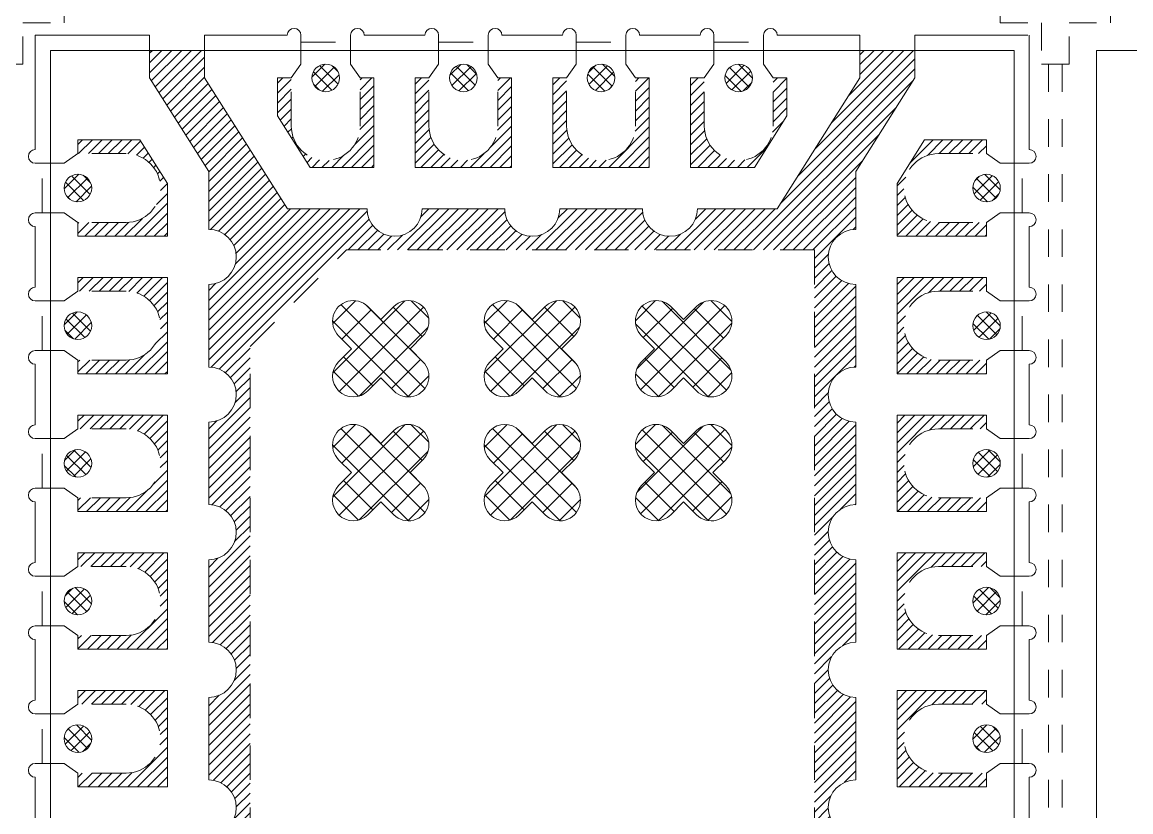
# Model space of a CAD drawing. Header units: millimetres. Extents: x 4471 to 10624, y 832 to 10725.
# Drawn here: x 4547.228 to 4551.254, y 1691.356 to 1694.224 of the extents above; entities that cross this region are included whole.
import ezdxf

# ---------------------------------------------------------------- set-up
doc = ezdxf.new("R2010")
doc.units = ezdxf.units.MM
doc.linetypes.add('HIDDEN', pattern=[0.375, 0.25, -0.125])
for name, color, linetype in [('1', 7, 'Continuous'), ('1D', 4, 'Continuous'), ('BOT', 4, 'Continuous'), ('ETCH', 4, 'Continuous'), ('HALF ETCH ON TOP SIDE', 6, 'Continuous'), ('PKG', 2, 'Continuous')]:
    doc.layers.add(name, color=color, linetype=linetype)
pattern_1 = [(45, (4227.805417, 1676.753815), (-0.0179605122, 0.0179605122), [])]
pattern_2 = [(45, (-21383.37538, -2615.14441), (-0.0449012806, 0.0449012806), []), (135, (-21383.37538, -2615.14441), (-0.0449012806, -0.0449012806), [])]
pattern_3 = [(45, (-21383.37538, -2615.59441), (-0.0449012806, 0.0449012806), []), (135, (-21383.37538, -2615.59441), (-0.0449012806, -0.0449012806), [])]

msp = doc.modelspace()

# ---------------------------------------------------------------- hatches: boundary and pattern name
at = {"layer": 'ETCH'}
h = msp.add_hatch(dxfattribs=at)
h.set_pattern_fill('ANSI31', color=256, scale=0.008, style=0)
h.set_pattern_definition([(45, (4570.453948, 1687.133242), (-0.017960512, 0.017960512), [])])
h.paths.add_polyline_path([(4547.6902, 1694.1214), (4547.8902, 1694.1214), (4547.8902, 1694.0214), (4548.1911, 1693.5464), (4548.4802, 1693.5464, 1), (4548.6802, 1693.5464), (4548.9802, 1693.5464, 1), (4549.1802, 1693.5464), (4549.4802, 1693.5464, 1), (4549.6802, 1693.5464), (4549.9694, 1693.5464), (4550.2702, 1694.0214), (4550.2702, 1694.1214), (4550.4702, 1694.1214), (4550.4702, 1694.0214), (4550.2552, 1693.682), (4550.2552, 1693.4714, 1), (4550.2552, 1693.2714), (4550.2552, 1692.9714, 1), (4550.2552, 1692.7714), (4550.2552, 1692.4714, 1), (4550.2552, 1692.2714), (4550.2552, 1691.9714, 1), (4550.2552, 1691.7714), (4550.2552, 1691.4714, 1), (4550.2552, 1691.2714), (4550.2552, 1690.9714, 1), (4550.2552, 1690.7714), (4550.2552, 1690.4714, 1), (4550.2552, 1690.2714), (4550.2552, 1689.9714, 1), (4550.2552, 1689.7714), (4550.2552, 1689.4714, 1), (4550.2552, 1689.2714), (4550.2552, 1688.9714, 1), (4550.2552, 1688.7714), (4550.2552, 1688.4714, 1), (4550.2552, 1688.2714), (4550.2552, 1687.9714, 1), (4550.2552, 1687.7714), (4550.2552, 1687.4714, 1), (4550.2552, 1687.2714), (4550.2552, 1686.9714, 1), (4550.2552, 1686.7714), (4550.2552, 1686.4714, 1), (4550.2552, 1686.2714), (4550.2552, 1685.9714, 1), (4550.2552, 1685.7714), (4550.2552, 1685.5609), (4550.4702, 1685.2214), (4550.4702, 1685.1214), (4550.2702, 1685.1214), (4550.2702, 1685.2214), (4549.9694, 1685.6964), (4549.6802, 1685.6964, 1), (4549.4802, 1685.6964), (4549.1802, 1685.6964, 1), (4548.9802, 1685.6964), (4548.6802, 1685.6964, 1), (4548.4802, 1685.6964), (4548.1911, 1685.6964), (4547.8902, 1685.2214), (4547.8902, 1685.1214), (4547.6902, 1685.1214), (4547.6902, 1685.2214), (4547.9052, 1685.5609), (4547.9052, 1685.7714, 1), (4547.9052, 1685.9714), (4547.9052, 1686.2714, 1), (4547.9052, 1686.4714), (4547.9052, 1686.7714, 1), (4547.9052, 1686.9714), (4547.9052, 1687.2714, 1), (4547.9052, 1687.4714), (4547.9052, 1687.7714, 1), (4547.9052, 1687.9714), (4547.9052, 1688.2714, 1), (4547.9052, 1688.4714), (4547.9052, 1688.7714, 1), (4547.9052, 1688.9714), (4547.9052, 1689.2714, 1), (4547.9052, 1689.4714), (4547.9052, 1689.7714, 1), (4547.9052, 1689.9714), (4547.9052, 1690.2714, 1), (4547.9052, 1690.4714), (4547.9052, 1690.7714, 1), (4547.9052, 1690.9714), (4547.9052, 1691.2714, 1), (4547.9052, 1691.4714), (4547.9052, 1691.7714, 1), (4547.9052, 1691.9714), (4547.9052, 1692.2714, 1), (4547.9052, 1692.4714), (4547.9052, 1692.7714, 1), (4547.9052, 1692.9714), (4547.9052, 1693.2714, 1), (4547.9052, 1693.4714), (4547.9052, 1693.682), (4547.6902, 1694.0214)])
h.paths.add_polyline_path([(4548.0552, 1693.0464), (4548.0552, 1685.8464), (4550.1052, 1685.8464), (4550.1052, 1693.3964), (4548.4052, 1693.3964)], flags=16)
at = {"layer": 'ETCH', "lineweight": 0}
h = msp.add_hatch(dxfattribs=at)
h.set_pattern_fill('ANSI31', color=256, scale=0.008, angle=360, style=0)
h.set_pattern_definition(pattern_1)
h.paths.add_polyline_path([(4548.1552, 1693.8834), (4548.1552, 1694.0214), (4548.2052, 1694.0214), (4548.2052, 1693.8464, 1), (4548.4552, 1693.8464), (4548.4552, 1694.0214), (4548.5052, 1694.0214), (4548.5052, 1693.6964), (4548.2736, 1693.6964)])
h.paths.add_polyline_path([(4548.6552, 1694.0214), (4548.6552, 1693.6964), (4549.0052, 1693.6964), (4549.0052, 1694.0214), (4548.9552, 1694.0214), (4548.9552, 1693.8464, -1), (4548.7052, 1693.8464), (4548.7052, 1694.0214)])
h.paths.add_polyline_path([(4549.6552, 1694.0214), (4549.6552, 1693.6964), (4549.8869, 1693.6964), (4550.0052, 1693.8834), (4550.0052, 1694.0214), (4549.9552, 1694.0214), (4549.9552, 1693.8464, -1), (4549.7052, 1693.8464), (4549.7052, 1694.0214)])
h.paths.add_polyline_path([(4549.1552, 1694.0214), (4549.1552, 1693.6964), (4549.5052, 1693.6964), (4549.5052, 1694.0214), (4549.4552, 1694.0214), (4549.4552, 1693.8464, -1), (4549.2052, 1693.8464), (4549.2052, 1694.0214)])
h = msp.add_hatch(dxfattribs=at)
h.set_pattern_fill('ANSI31', color=256, scale=0.008, style=0)
h.set_pattern_definition(pattern_1)
h.paths.add_polyline_path([(4547.4302, 1692.9464), (4547.7552, 1692.9464), (4547.7552, 1693.2964), (4547.4302, 1693.2964), (4547.4302, 1693.2464), (4547.6052, 1693.2464, -1), (4547.6052, 1692.9964), (4547.4302, 1692.9964)])
h.paths.add_polyline_path([(4547.4302, 1692.4464), (4547.7552, 1692.4464), (4547.7552, 1692.7964), (4547.4302, 1692.7964), (4547.4302, 1692.7464), (4547.6052, 1692.7464, -1), (4547.6052, 1692.4964), (4547.4302, 1692.4964)])
h.paths.add_polyline_path([(4547.4302, 1690.9464), (4547.7552, 1690.9464), (4547.7552, 1691.2964), (4547.4302, 1691.2964), (4547.4302, 1691.2464), (4547.6052, 1691.2464, -1), (4547.6052, 1690.9964), (4547.4302, 1690.9964)])
h.paths.add_polyline_path([(4547.4302, 1691.9464), (4547.7552, 1691.9464), (4547.7552, 1692.2964), (4547.4302, 1692.2964), (4547.4302, 1692.2464), (4547.6052, 1692.2464, -1), (4547.6052, 1691.9964), (4547.4302, 1691.9964)])
h.paths.add_polyline_path([(4547.4302, 1690.4464), (4547.7552, 1690.4464), (4547.7552, 1690.7964), (4547.4302, 1690.7964), (4547.4302, 1690.7464), (4547.6052, 1690.7464, -1), (4547.6052, 1690.4964), (4547.4302, 1690.4964)])
h.paths.add_polyline_path([(4547.4302, 1689.9464), (4547.7552, 1689.9464), (4547.7552, 1690.2964), (4547.4302, 1690.2964), (4547.4302, 1690.2464), (4547.6052, 1690.2464, -1), (4547.6052, 1689.9964), (4547.4302, 1689.9964)])
h.paths.add_polyline_path([(4547.4302, 1688.9464), (4547.7552, 1688.9464), (4547.7552, 1689.2964), (4547.4302, 1689.2964), (4547.4302, 1689.2464), (4547.6052, 1689.2464, -1), (4547.6052, 1688.9964), (4547.4302, 1688.9964)])
h.paths.add_polyline_path([(4547.4302, 1693.7964), (4547.4302, 1693.7464), (4547.6052, 1693.7464, -1), (4547.6052, 1693.4964), (4547.4302, 1693.4964), (4547.4302, 1693.4464), (4547.7552, 1693.4464), (4547.7552, 1693.6384), (4547.6552, 1693.7964)])
h.paths.add_polyline_path([(4547.4302, 1691.4464), (4547.7552, 1691.4464), (4547.7552, 1691.7964), (4547.4302, 1691.7964), (4547.4302, 1691.7464), (4547.6052, 1691.7464, -1), (4547.6052, 1691.4964), (4547.4302, 1691.4964)])
h.paths.add_polyline_path([(4547.4302, 1688.2964), (4547.4302, 1688.2464), (4547.6052, 1688.2464, -1), (4547.6052, 1687.9964), (4547.4302, 1687.9964), (4547.4302, 1687.9464), (4547.7552, 1687.9464), (4547.7552, 1688.2964)])
h.paths.add_polyline_path([(4547.4302, 1689.4464), (4547.7552, 1689.4464), (4547.7552, 1689.7964), (4547.4302, 1689.7964), (4547.4302, 1689.7464), (4547.6052, 1689.7464, -1), (4547.6052, 1689.4964), (4547.4302, 1689.4964)])
h.paths.add_polyline_path([(4547.4302, 1688.7964), (4547.4302, 1688.7464), (4547.6052, 1688.7464, -1), (4547.6052, 1688.4964), (4547.4302, 1688.4964), (4547.4302, 1688.4464), (4547.7552, 1688.4464), (4547.7552, 1688.7964)])
h.paths.add_polyline_path([(4547.4302, 1687.4464), (4547.7552, 1687.4464), (4547.7552, 1687.7964), (4547.4302, 1687.7964), (4547.4302, 1687.7464), (4547.6052, 1687.7464, -1), (4547.6052, 1687.4964), (4547.4302, 1687.4964)])
h.paths.add_polyline_path([(4547.4302, 1686.9464), (4547.7552, 1686.9464), (4547.7552, 1687.2964), (4547.4302, 1687.2964), (4547.4302, 1687.2464), (4547.6052, 1687.2464, -1), (4547.6052, 1686.9964), (4547.4302, 1686.9964)])
h.paths.add_polyline_path([(4547.4302, 1685.9464), (4547.7552, 1685.9464), (4547.7552, 1686.2964), (4547.4302, 1686.2964), (4547.4302, 1686.2464), (4547.6052, 1686.2464, -1), (4547.6052, 1685.9964), (4547.4302, 1685.9964)])
h.paths.add_polyline_path([(4547.4302, 1686.4464), (4547.7552, 1686.4464), (4547.7552, 1686.7964), (4547.4302, 1686.7964), (4547.4302, 1686.7464), (4547.6052, 1686.7464, -1), (4547.6052, 1686.4964), (4547.4302, 1686.4964)])
h.paths.add_polyline_path([(4547.6052, 1685.7464, -1), (4547.6052, 1685.4964), (4547.4302, 1685.4964), (4547.4302, 1685.4464), (4547.6552, 1685.4464), (4547.7552, 1685.6044), (4547.7552, 1685.7964), (4547.4302, 1685.7964), (4547.4302, 1685.7464)])
h = msp.add_hatch(dxfattribs=at)
h.set_pattern_fill('ANSI31', color=256, scale=0.008, style=0)
h.set_pattern_definition(pattern_1)
h.paths.add_polyline_path([(4547.4302, 1686.2964), (4547.7552, 1686.2964), (4547.7552, 1685.9464), (4547.4302, 1685.9464), (4547.4302, 1685.9964), (4547.6052, 1685.9964, 1), (4547.6052, 1686.2464), (4547.4302, 1686.2464)])
h.paths.add_polyline_path([(4547.4302, 1686.7964), (4547.7552, 1686.7964), (4547.7552, 1686.4464), (4547.4302, 1686.4464), (4547.4302, 1686.4964), (4547.6052, 1686.4964, 1), (4547.6052, 1686.7464), (4547.4302, 1686.7464)])
h.paths.add_polyline_path([(4547.4302, 1688.2964), (4547.7552, 1688.2964), (4547.7552, 1687.9464), (4547.4302, 1687.9464), (4547.4302, 1687.9964), (4547.6052, 1687.9964, 1), (4547.6052, 1688.2464), (4547.4302, 1688.2464)])
h.paths.add_polyline_path([(4547.4302, 1687.2964), (4547.7552, 1687.2964), (4547.7552, 1686.9464), (4547.4302, 1686.9464), (4547.4302, 1686.9964), (4547.6052, 1686.9964, 1), (4547.6052, 1687.2464), (4547.4302, 1687.2464)])
h.paths.add_polyline_path([(4547.4302, 1688.7964), (4547.7552, 1688.7964), (4547.7552, 1688.4464), (4547.4302, 1688.4464), (4547.4302, 1688.4964), (4547.6052, 1688.4964, 1), (4547.6052, 1688.7464), (4547.4302, 1688.7464)])
h.paths.add_polyline_path([(4547.4302, 1689.2964), (4547.7552, 1689.2964), (4547.7552, 1688.9464), (4547.4302, 1688.9464), (4547.4302, 1688.9964), (4547.6052, 1688.9964, 1), (4547.6052, 1689.2464), (4547.4302, 1689.2464)])
h.paths.add_polyline_path([(4547.4302, 1690.2964), (4547.7552, 1690.2964), (4547.7552, 1689.9464), (4547.4302, 1689.9464), (4547.4302, 1689.9964), (4547.6052, 1689.9964, 1), (4547.6052, 1690.2464), (4547.4302, 1690.2464)])
h.paths.add_polyline_path([(4547.4302, 1685.4464), (4547.4302, 1685.4964), (4547.6052, 1685.4964, 1), (4547.6052, 1685.7464), (4547.4302, 1685.7464), (4547.4302, 1685.7964), (4547.7552, 1685.7964), (4547.7552, 1685.6044), (4547.6552, 1685.4464)])
h.paths.add_polyline_path([(4547.4302, 1687.7964), (4547.7552, 1687.7964), (4547.7552, 1687.4464), (4547.4302, 1687.4464), (4547.4302, 1687.4964), (4547.6052, 1687.4964, 1), (4547.6052, 1687.7464), (4547.4302, 1687.7464)])
h.paths.add_polyline_path([(4547.4302, 1690.9464), (4547.4302, 1690.9964), (4547.6052, 1690.9964, 1), (4547.6052, 1691.2464), (4547.4302, 1691.2464), (4547.4302, 1691.2964), (4547.7552, 1691.2964), (4547.7552, 1690.9464)])
h.paths.add_polyline_path([(4547.4302, 1689.7964), (4547.7552, 1689.7964), (4547.7552, 1689.4464), (4547.4302, 1689.4464), (4547.4302, 1689.4964), (4547.6052, 1689.4964, 1), (4547.6052, 1689.7464), (4547.4302, 1689.7464)])
h.paths.add_polyline_path([(4547.4302, 1690.4464), (4547.4302, 1690.4964), (4547.6052, 1690.4964, 1), (4547.6052, 1690.7464), (4547.4302, 1690.7464), (4547.4302, 1690.7964), (4547.7552, 1690.7964), (4547.7552, 1690.4464)])
h.paths.add_polyline_path([(4547.4302, 1691.7964), (4547.7552, 1691.7964), (4547.7552, 1691.4464), (4547.4302, 1691.4464), (4547.4302, 1691.4964), (4547.6052, 1691.4964, 1), (4547.6052, 1691.7464), (4547.4302, 1691.7464)])
h.paths.add_polyline_path([(4547.4302, 1692.2964), (4547.7552, 1692.2964), (4547.7552, 1691.9464), (4547.4302, 1691.9464), (4547.4302, 1691.9964), (4547.6052, 1691.9964, 1), (4547.6052, 1692.2464), (4547.4302, 1692.2464)])
h.paths.add_polyline_path([(4547.4302, 1693.2964), (4547.7552, 1693.2964), (4547.7552, 1692.9464), (4547.4302, 1692.9464), (4547.4302, 1692.9964), (4547.6052, 1692.9964, 1), (4547.6052, 1693.2464), (4547.4302, 1693.2464)])
h.paths.add_polyline_path([(4547.4302, 1692.7964), (4547.7552, 1692.7964), (4547.7552, 1692.4464), (4547.4302, 1692.4464), (4547.4302, 1692.4964), (4547.6052, 1692.4964, 1), (4547.6052, 1692.7464), (4547.4302, 1692.7464)])
h.paths.add_polyline_path([(4547.6052, 1693.4964, 1), (4547.6052, 1693.7464), (4547.4302, 1693.7464), (4547.4302, 1693.7964), (4547.6552, 1693.7964), (4547.7552, 1693.6384), (4547.7552, 1693.4464), (4547.4302, 1693.4464), (4547.4302, 1693.4964)])
h = msp.add_hatch(dxfattribs=at)
h.set_pattern_fill('ANSI31', color=256, scale=0.008, angle=180, style=0)
h.set_pattern_definition(pattern_1)
h.paths.add_polyline_path([(4550.7302, 1692.9464), (4550.4052, 1692.9464), (4550.4052, 1693.2964), (4550.7302, 1693.2964), (4550.7302, 1693.2464), (4550.5552, 1693.2464, 1), (4550.5552, 1692.9964), (4550.7302, 1692.9964)])
h.paths.add_polyline_path([(4550.7302, 1692.4464), (4550.4052, 1692.4464), (4550.4052, 1692.7964), (4550.7302, 1692.7964), (4550.7302, 1692.7464), (4550.5552, 1692.7464, 1), (4550.5552, 1692.4964), (4550.7302, 1692.4964)])
h.paths.add_polyline_path([(4550.7302, 1690.9464), (4550.4052, 1690.9464), (4550.4052, 1691.2964), (4550.7302, 1691.2964), (4550.7302, 1691.2464), (4550.5552, 1691.2464, 1), (4550.5552, 1690.9964), (4550.7302, 1690.9964)])
h.paths.add_polyline_path([(4550.7302, 1691.9464), (4550.4052, 1691.9464), (4550.4052, 1692.2964), (4550.7302, 1692.2964), (4550.7302, 1692.2464), (4550.5552, 1692.2464, 1), (4550.5552, 1691.9964), (4550.7302, 1691.9964)])
h.paths.add_polyline_path([(4550.7302, 1690.4464), (4550.4052, 1690.4464), (4550.4052, 1690.7964), (4550.7302, 1690.7964), (4550.7302, 1690.7464), (4550.5552, 1690.7464, 1), (4550.5552, 1690.4964), (4550.7302, 1690.4964)])
h.paths.add_polyline_path([(4550.7302, 1689.9464), (4550.4052, 1689.9464), (4550.4052, 1690.2964), (4550.7302, 1690.2964), (4550.7302, 1690.2464), (4550.5552, 1690.2464, 1), (4550.5552, 1689.9964), (4550.7302, 1689.9964)])
h.paths.add_polyline_path([(4550.7302, 1688.9464), (4550.4052, 1688.9464), (4550.4052, 1689.2964), (4550.7302, 1689.2964), (4550.7302, 1689.2464), (4550.5552, 1689.2464, 1), (4550.5552, 1688.9964), (4550.7302, 1688.9964)])
h.paths.add_polyline_path([(4550.7302, 1693.7964), (4550.7302, 1693.7464), (4550.5552, 1693.7464, 1), (4550.5552, 1693.4964), (4550.7302, 1693.4964), (4550.7302, 1693.4464), (4550.4052, 1693.4464), (4550.4052, 1693.6384), (4550.5053, 1693.7964)])
h.paths.add_polyline_path([(4550.7302, 1691.4464), (4550.4052, 1691.4464), (4550.4052, 1691.7964), (4550.7302, 1691.7964), (4550.7302, 1691.7464), (4550.5552, 1691.7464, 1), (4550.5552, 1691.4964), (4550.7302, 1691.4964)])
h.paths.add_polyline_path([(4550.7302, 1688.2964), (4550.7302, 1688.2464), (4550.5552, 1688.2464, 1), (4550.5552, 1687.9964), (4550.7302, 1687.9964), (4550.7302, 1687.9464), (4550.4052, 1687.9464), (4550.4052, 1688.2964)])
h.paths.add_polyline_path([(4550.7302, 1689.4464), (4550.4052, 1689.4464), (4550.4052, 1689.7964), (4550.7302, 1689.7964), (4550.7302, 1689.7464), (4550.5552, 1689.7464, 1), (4550.5552, 1689.4964), (4550.7302, 1689.4964)])
h.paths.add_polyline_path([(4550.7302, 1688.7964), (4550.7302, 1688.7464), (4550.5552, 1688.7464, 1), (4550.5552, 1688.4964), (4550.7302, 1688.4964), (4550.7302, 1688.4464), (4550.4052, 1688.4464), (4550.4052, 1688.7964)])
h.paths.add_polyline_path([(4550.7302, 1687.4464), (4550.4052, 1687.4464), (4550.4052, 1687.7964), (4550.7302, 1687.7964), (4550.7302, 1687.7464), (4550.5552, 1687.7464, 1), (4550.5552, 1687.4964), (4550.7302, 1687.4964)])
h.paths.add_polyline_path([(4550.7302, 1686.9464), (4550.4052, 1686.9464), (4550.4052, 1687.2964), (4550.7302, 1687.2964), (4550.7302, 1687.2464), (4550.5552, 1687.2464, 1), (4550.5552, 1686.9964), (4550.7302, 1686.9964)])
h.paths.add_polyline_path([(4550.7302, 1685.9464), (4550.4052, 1685.9464), (4550.4052, 1686.2964), (4550.7302, 1686.2964), (4550.7302, 1686.2464), (4550.5552, 1686.2464, 1), (4550.5552, 1685.9964), (4550.7302, 1685.9964)])
h.paths.add_polyline_path([(4550.7302, 1686.4464), (4550.4052, 1686.4464), (4550.4052, 1686.7964), (4550.7302, 1686.7964), (4550.7302, 1686.7464), (4550.5552, 1686.7464, 1), (4550.5552, 1686.4964), (4550.7302, 1686.4964)])
h.paths.add_polyline_path([(4550.5552, 1685.7464, 1), (4550.5552, 1685.4964), (4550.7302, 1685.4964), (4550.7302, 1685.4464), (4550.5053, 1685.4464), (4550.4052, 1685.6044), (4550.4052, 1685.7964), (4550.7302, 1685.7964), (4550.7302, 1685.7464)])
h = msp.add_hatch(dxfattribs=at)
h.set_pattern_fill('ANSI31', color=256, scale=0.008, angle=180, style=0)
h.set_pattern_definition(pattern_1)
h.paths.add_polyline_path([(4550.7302, 1686.2964), (4550.4052, 1686.2964), (4550.4052, 1685.9464), (4550.7302, 1685.9464), (4550.7302, 1685.9964), (4550.5552, 1685.9964, -1), (4550.5552, 1686.2464), (4550.7302, 1686.2464)])
h.paths.add_polyline_path([(4550.7302, 1686.7964), (4550.4052, 1686.7964), (4550.4052, 1686.4464), (4550.7302, 1686.4464), (4550.7302, 1686.4964), (4550.5552, 1686.4964, -1), (4550.5552, 1686.7464), (4550.7302, 1686.7464)])
h.paths.add_polyline_path([(4550.7302, 1688.2964), (4550.4052, 1688.2964), (4550.4052, 1687.9464), (4550.7302, 1687.9464), (4550.7302, 1687.9964), (4550.5552, 1687.9964, -1), (4550.5552, 1688.2464), (4550.7302, 1688.2464)])
h.paths.add_polyline_path([(4550.7302, 1687.2964), (4550.4052, 1687.2964), (4550.4052, 1686.9464), (4550.7302, 1686.9464), (4550.7302, 1686.9964), (4550.5552, 1686.9964, -1), (4550.5552, 1687.2464), (4550.7302, 1687.2464)])
h.paths.add_polyline_path([(4550.7302, 1688.7964), (4550.4052, 1688.7964), (4550.4052, 1688.4464), (4550.7302, 1688.4464), (4550.7302, 1688.4964), (4550.5552, 1688.4964, -1), (4550.5552, 1688.7464), (4550.7302, 1688.7464)])
h.paths.add_polyline_path([(4550.7302, 1689.2964), (4550.4052, 1689.2964), (4550.4052, 1688.9464), (4550.7302, 1688.9464), (4550.7302, 1688.9964), (4550.5552, 1688.9964, -1), (4550.5552, 1689.2464), (4550.7302, 1689.2464)])
h.paths.add_polyline_path([(4550.7302, 1690.2964), (4550.4052, 1690.2964), (4550.4052, 1689.9464), (4550.7302, 1689.9464), (4550.7302, 1689.9964), (4550.5552, 1689.9964, -1), (4550.5552, 1690.2464), (4550.7302, 1690.2464)])
h.paths.add_polyline_path([(4550.7302, 1685.4464), (4550.7302, 1685.4964), (4550.5552, 1685.4964, -1), (4550.5552, 1685.7464), (4550.7302, 1685.7464), (4550.7302, 1685.7964), (4550.4052, 1685.7964), (4550.4052, 1685.6044), (4550.5053, 1685.4464)])
h.paths.add_polyline_path([(4550.7302, 1687.7964), (4550.4052, 1687.7964), (4550.4052, 1687.4464), (4550.7302, 1687.4464), (4550.7302, 1687.4964), (4550.5552, 1687.4964, -1), (4550.5552, 1687.7464), (4550.7302, 1687.7464)])
h.paths.add_polyline_path([(4550.7302, 1690.9464), (4550.7302, 1690.9964), (4550.5552, 1690.9964, -1), (4550.5552, 1691.2464), (4550.7302, 1691.2464), (4550.7302, 1691.2964), (4550.4052, 1691.2964), (4550.4052, 1690.9464)])
h.paths.add_polyline_path([(4550.7302, 1689.7964), (4550.4052, 1689.7964), (4550.4052, 1689.4464), (4550.7302, 1689.4464), (4550.7302, 1689.4964), (4550.5552, 1689.4964, -1), (4550.5552, 1689.7464), (4550.7302, 1689.7464)])
h.paths.add_polyline_path([(4550.7302, 1690.4464), (4550.7302, 1690.4964), (4550.5552, 1690.4964, -1), (4550.5552, 1690.7464), (4550.7302, 1690.7464), (4550.7302, 1690.7964), (4550.4052, 1690.7964), (4550.4052, 1690.4464)])
h.paths.add_polyline_path([(4550.7302, 1691.7964), (4550.4052, 1691.7964), (4550.4052, 1691.4464), (4550.7302, 1691.4464), (4550.7302, 1691.4964), (4550.5552, 1691.4964, -1), (4550.5552, 1691.7464), (4550.7302, 1691.7464)])
h.paths.add_polyline_path([(4550.7302, 1692.2964), (4550.4052, 1692.2964), (4550.4052, 1691.9464), (4550.7302, 1691.9464), (4550.7302, 1691.9964), (4550.5552, 1691.9964, -1), (4550.5552, 1692.2464), (4550.7302, 1692.2464)])
h.paths.add_polyline_path([(4550.7302, 1693.2964), (4550.4052, 1693.2964), (4550.4052, 1692.9464), (4550.7302, 1692.9464), (4550.7302, 1692.9964), (4550.5552, 1692.9964, -1), (4550.5552, 1693.2464), (4550.7302, 1693.2464)])
h.paths.add_polyline_path([(4550.7302, 1692.7964), (4550.4052, 1692.7964), (4550.4052, 1692.4464), (4550.7302, 1692.4464), (4550.7302, 1692.4964), (4550.5552, 1692.4964, -1), (4550.5552, 1692.7464), (4550.7302, 1692.7464)])
h.paths.add_polyline_path([(4550.5552, 1693.4964, -1), (4550.5552, 1693.7464), (4550.7302, 1693.7464), (4550.7302, 1693.7964), (4550.5053, 1693.7964), (4550.4052, 1693.6384), (4550.4052, 1693.4464), (4550.7302, 1693.4464), (4550.7302, 1693.4964)])
at = {"layer": 'HALF ETCH ON TOP SIDE', "linetype": 'ByBlock', "lineweight": 0}
h = msp.add_hatch(dxfattribs=at)
h.set_pattern_fill('ANSI37', color=256, scale=0.01)
h.set_pattern_definition([(45, (4427.12646, 1689.164763), (-0.02245064, 0.02245064), []), (135, (4427.12646, 1689.164763), (-0.02245064, -0.02245064), [])])
h.paths.add_polyline_path([(4548.3802, 1685.2214, 1), (4548.2802, 1685.2214, 1)])
h.paths.add_polyline_path([(4550.7802, 1685.6214, 1), (4550.6802, 1685.6214, 1)])
h.paths.add_polyline_path([(4550.7802, 1686.1214, 1), (4550.6802, 1686.1214, 1)])
h.paths.add_polyline_path([(4550.7802, 1686.6214, 1), (4550.6802, 1686.6214, 1)])
h.paths.add_polyline_path([(4550.7802, 1687.1214, 1), (4550.6802, 1687.1214, 1)])
h.paths.add_polyline_path([(4550.7802, 1687.6214, 1), (4550.6802, 1687.6214, 1)])
h.paths.add_polyline_path([(4550.7802, 1688.1214, 1), (4550.6802, 1688.1214, 1)])
h.paths.add_polyline_path([(4550.7802, 1688.6214, 1), (4550.6802, 1688.6214, 1)])
h.paths.add_polyline_path([(4550.7802, 1689.1214, 1), (4550.6802, 1689.1214, 1)])
h.paths.add_polyline_path([(4550.7802, 1689.6214, 1), (4550.6802, 1689.6214, 1)])
h.paths.add_polyline_path([(4550.7802, 1690.1214, 1), (4550.6802, 1690.1214, 1)])
h.paths.add_polyline_path([(4550.7802, 1690.6214, 1), (4550.6802, 1690.6214, 1)])
h.paths.add_polyline_path([(4547.4802, 1690.6214, 1), (4547.3802, 1690.6214, 1)])
h.paths.add_polyline_path([(4547.4802, 1690.1214, 1), (4547.3802, 1690.1214, 1)])
h.paths.add_polyline_path([(4547.4802, 1689.6214, 1), (4547.3802, 1689.6214, 1)])
h.paths.add_polyline_path([(4550.7802, 1691.1214, 1), (4550.6802, 1691.1214, 1)])
h.paths.add_polyline_path([(4550.7802, 1691.6214, 1), (4550.6802, 1691.6214, 1)])
h.paths.add_polyline_path([(4550.7802, 1692.1214, 1), (4550.6802, 1692.1214, 1)])
h.paths.add_polyline_path([(4550.7802, 1692.6214, 1), (4550.6802, 1692.6214, 1)])
h.paths.add_polyline_path([(4550.7802, 1693.1214, 1), (4550.6802, 1693.1214, 1)])
h.paths.add_polyline_path([(4547.4802, 1692.6214, 1), (4547.3802, 1692.6214, 1)])
h.paths.add_polyline_path([(4547.4802, 1692.1214, 1), (4547.3802, 1692.1214, 1)])
h.paths.add_polyline_path([(4547.4802, 1691.6214, 1), (4547.3802, 1691.6214, 1)])
h.paths.add_polyline_path([(4547.4802, 1691.1214, 1), (4547.3802, 1691.1214, 1)])
h.paths.add_polyline_path([(4547.4802, 1689.1214, 1), (4547.3802, 1689.1214, 1)])
h.paths.add_polyline_path([(4547.4802, 1688.6214, 1), (4547.3802, 1688.6214, 1)])
h.paths.add_polyline_path([(4548.8802, 1685.2214, 1), (4548.7802, 1685.2214, 1)])
h.paths.add_polyline_path([(4549.3802, 1685.2214, 1), (4549.2802, 1685.2214, 1)])
h.paths.add_polyline_path([(4549.8802, 1685.2214, 1), (4549.7802, 1685.2214, 1)])
h.paths.add_polyline_path([(4550.7802, 1693.6214, 1), (4550.6802, 1693.6214, 1)])
h.paths.add_polyline_path([(4549.3802, 1694.0214, 1), (4549.2802, 1694.0214, 1)])
h.paths.add_polyline_path([(4548.8802, 1694.0214, 1), (4548.7802, 1694.0214, 1)])
h.paths.add_polyline_path([(4548.3802, 1694.0214, 1), (4548.2802, 1694.0214, 1)])
h.paths.add_polyline_path([(4549.8802, 1694.0214, 1), (4549.7802, 1694.0214, 1)])
h.paths.add_polyline_path([(4547.4802, 1693.1214, 1), (4547.3802, 1693.1214, 1)])
h.paths.add_polyline_path([(4547.4802, 1688.1214, 1), (4547.3802, 1688.1214, 1)])
h.paths.add_polyline_path([(4547.4802, 1687.1214, 1), (4547.3802, 1687.1214, 1)])
h.paths.add_polyline_path([(4547.4802, 1687.6214, 1), (4547.3802, 1687.6214, 1)])
h.paths.add_polyline_path([(4547.4802, 1686.1214, 1), (4547.3802, 1686.1214, 1)])
h.paths.add_polyline_path([(4547.4802, 1693.6214, 1), (4547.3802, 1693.6214, 1)])
h.paths.add_polyline_path([(4547.4802, 1686.6214, 1), (4547.3802, 1686.6214, 1)])
h.paths.add_polyline_path([(4547.4802, 1685.6214, 1), (4547.3802, 1685.6214, 1)])
at = {"layer": 'HALF ETCH ON TOP SIDE', "linetype": 'ByBlock', "lineweight": 0, "ltscale": 100}
h = msp.add_hatch(dxfattribs=at)
h.set_pattern_fill('ANSI37', color=256, scale=0.02)
h.set_pattern_definition([(45, (-21383.92538, -2615.14441), (-0.0449012806, 0.0449012806), []), (135, (-21383.92538, -2615.14441), (-0.0449012806, -0.0449012806), [])])
h.paths.add_polyline_path([(4548.6363, 1693.0377), (4548.6833, 1693.0846, 1), (4548.5772, 1693.1907), (4548.5302, 1693.1437), (4548.4833, 1693.1907, 1), (4548.3772, 1693.0846), (4548.4242, 1693.0377), (4548.3772, 1692.9907, 1), (4548.4833, 1692.8846), (4548.5302, 1692.9316), (4548.5772, 1692.8846, 1), (4548.6833, 1692.9907)])
h = msp.add_hatch(dxfattribs=at)
h.set_pattern_fill('ANSI37', color=256, scale=0.02)
h.set_pattern_definition(pattern_2)
h.paths.add_polyline_path([(4549.1863, 1693.0377), (4549.2333, 1693.0846, 1), (4549.1272, 1693.1907), (4549.0802, 1693.1437), (4549.0333, 1693.1907, 1), (4548.9272, 1693.0846), (4548.9742, 1693.0377), (4548.9272, 1692.9907, 1), (4549.0333, 1692.8846), (4549.0802, 1692.9316), (4549.1272, 1692.8846, 1), (4549.2333, 1692.9907)])
h = msp.add_hatch(dxfattribs=at)
h.set_pattern_fill('ANSI37', color=256, scale=0.02)
h.set_pattern_definition(pattern_2)
h.paths.add_polyline_path([(4549.7363, 1693.0377), (4549.7833, 1693.0846, 1), (4549.6772, 1693.1907), (4549.6302, 1693.1437), (4549.5833, 1693.1907, 1), (4549.4772, 1693.0846), (4549.5242, 1693.0377), (4549.4772, 1692.9907, 1), (4549.5833, 1692.8846), (4549.6302, 1692.9316), (4549.6772, 1692.8846, 1), (4549.7833, 1692.9907)])
h = msp.add_hatch(dxfattribs=at)
h.set_pattern_fill('ANSI37', color=256, scale=0.02)
h.set_pattern_definition([(45, (-21383.92538, -2615.59441), (-0.0449012806, 0.0449012806), []), (135, (-21383.92538, -2615.59441), (-0.0449012806, -0.0449012806), [])])
h.paths.add_polyline_path([(4548.6363, 1692.5877), (4548.6833, 1692.6346, 1), (4548.5772, 1692.7407), (4548.5302, 1692.6937), (4548.4833, 1692.7407, 1), (4548.3772, 1692.6346), (4548.4242, 1692.5877), (4548.3772, 1692.5407, 1), (4548.4833, 1692.4346), (4548.5302, 1692.4816), (4548.5772, 1692.4346, 1), (4548.6833, 1692.5407)])
h = msp.add_hatch(dxfattribs=at)
h.set_pattern_fill('ANSI37', color=256, scale=0.02)
h.set_pattern_definition(pattern_3)
h.paths.add_polyline_path([(4549.1863, 1692.5877), (4549.2333, 1692.6346, 1), (4549.1272, 1692.7407), (4549.0802, 1692.6937), (4549.0333, 1692.7407, 1), (4548.9272, 1692.6346), (4548.9742, 1692.5877), (4548.9272, 1692.5407, 1), (4549.0333, 1692.4346), (4549.0802, 1692.4816), (4549.1272, 1692.4346, 1), (4549.2333, 1692.5407)])
h = msp.add_hatch(dxfattribs=at)
h.set_pattern_fill('ANSI37', color=256, scale=0.02)
h.set_pattern_definition(pattern_3)
h.paths.add_polyline_path([(4549.7363, 1692.5877), (4549.7833, 1692.6346, 1), (4549.6772, 1692.7407), (4549.6302, 1692.6937), (4549.5833, 1692.7407, 1), (4549.4772, 1692.6346), (4549.5242, 1692.5877), (4549.4772, 1692.5407, 1), (4549.5833, 1692.4346), (4549.6302, 1692.4816), (4549.6772, 1692.4346, 1), (4549.7833, 1692.5407)])

# ---------------------------------------------------------------- linework, layer by layer
at = {"lineweight": 0}
for p, q in [((4547.2752, 1694.1764, 0.0291), (4547.6902, 1694.1764, 0.0291)), ((4547.6902, 1694.0214, 0.0291), (4547.6902, 1694.1764, 0.0291)), ((4547.8902, 1694.0214, 0.0291), (4547.8902, 1694.1764, 0.0291)), ((4548.2402, 1694.1764, 0.0291), (4548.2402, 1694.0714, 0.0291)), ((4548.4202, 1694.0714, 0.0291), (4548.4202, 1694.1764, 0.0291)), ((4548.7402, 1694.1764, 0.0291), (4548.7402, 1694.0714, 0.0291)), ((4548.9202, 1694.0714, 0.0291), (4548.9202, 1694.1764, 0.0291)), ((4549.2402, 1694.1764, 0.0291), (4549.2402, 1694.0714, 0.0291)), ((4549.4202, 1694.0714, 0.0291), (4549.4202, 1694.1764, 0.0291)), ((4549.7402, 1694.1764, 0.0291), (4549.7402, 1694.0714, 0.0291)), ((4549.9202, 1694.0714, 0.0291), (4549.9202, 1694.1764, 0.0291)), ((4550.2702, 1694.0214, 0.0291), (4550.2702, 1694.1764, 0.0291)), ((4550.4702, 1694.0214, 0.0291), (4550.4702, 1694.1764, 0.0291)), ((4550.4702, 1694.1764, 0.0291), (4550.8802, 1694.1764, 0.0291)), ((4548.2402, 1694.0714, 0.0291), (4548.2052, 1694.0214, 0.0291)), ((4548.4552, 1694.0214, 0.0291), (4548.4202, 1694.0714, 0.0291)), ((4548.7402, 1694.0714, 0.0291), (4548.7052, 1694.0214, 0.0291)), ((4548.9552, 1694.0214, 0.0291), (4548.9202, 1694.0714, 0.0291)), ((4549.2402, 1694.0714, 0.0291), (4549.2052, 1694.0214, 0.0291)), ((4549.4552, 1694.0214, 0.0291), (4549.4202, 1694.0714, 0.0291)), ((4549.7402, 1694.0714, 0.0291), (4549.7052, 1694.0214, 0.0291)), ((4549.9552, 1694.0214, 0.0291), (4549.9202, 1694.0714, 0.0291)), ((4547.6902, 1694.0214, 0.0291), (4547.9052, 1693.682, 0.0291)), ((4547.8902, 1694.0214, 0.0291), (4548.1911, 1693.5464, 0.0291)), ((4548.1552, 1693.8834, 0.0291), (4548.1552, 1694.0214, 0.0291)), ((4548.1552, 1694.0214, 0.0291), (4548.2052, 1694.0214, 0.0291)), ((4548.4552, 1694.0214, 0.0291), (4548.5052, 1694.0214, 0.0291)), ((4548.5052, 1694.0214, 0.0291), (4548.5052, 1693.6964, 0.0291)), ((4548.7052, 1694.0214, 0.0291), (4548.6552, 1694.0214, 0.0291)), ((4548.6552, 1694.0214, 0.0291), (4548.6552, 1693.6964, 0.0291)), ((4549.0052, 1694.0214, 0.0291), (4548.9552, 1694.0214, 0.0291)), ((4549.0052, 1693.6964, 0.0291), (4549.0052, 1694.0214, 0.0291)), ((4549.2052, 1694.0214, 0.0291), (4549.1552, 1694.0214, 0.0291)), ((4549.1552, 1694.0214, 0.0291), (4549.1552, 1693.6964, 0.0291)), ((4549.5052, 1694.0214, 0.0291), (4549.4552, 1694.0214, 0.0291)), ((4549.5052, 1693.6964, 0.0291), (4549.5052, 1694.0214, 0.0291)), ((4549.7052, 1694.0214, 0.0291), (4549.6552, 1694.0214, 0.0291)), ((4549.6552, 1694.0214, 0.0291), (4549.6552, 1693.6964, 0.0291)), ((4550.0052, 1694.0214, 0.0291), (4549.9552, 1694.0214, 0.0291)), ((4550.2702, 1694.0214, 0.0291), (4549.9694, 1693.5464, 0.0291)), ((4550.0052, 1693.8834, 0.0291), (4550.0052, 1694.0214, 0.0291)), ((4550.4702, 1694.0214, 0.0291), (4550.2552, 1693.682, 0.0291)), ((4548.1552, 1693.8834, 0.0291), (4548.2736, 1693.6964, 0.0291)), ((4550.0052, 1693.8834, 0.0291), (4549.8869, 1693.6964, 0.0291)), ((4547.6552, 1693.7964, 0.0291), (4547.4302, 1693.7964, 0.0291)), ((4547.4302, 1693.7964, 0.0291), (4547.4302, 1693.7464, 0.0291)), ((4547.6552, 1693.7964, 0.0291), (4547.7552, 1693.6384, 0.0291)), ((4550.5053, 1693.7964, 0.0291), (4550.4052, 1693.6384, 0.0291)), ((4550.5053, 1693.7964, 0.0291), (4550.7302, 1693.7964, 0.0291)), ((4550.7302, 1693.7964, 0.0291), (4550.7302, 1693.7464, 0.0291)), ((4547.3802, 1693.7114, 0.0291), (4547.4302, 1693.7464, 0.0291)), ((4550.7802, 1693.7114, 0.0291), (4550.7302, 1693.7464, 0.0291)), ((4547.3802, 1693.7114, 0.0291), (4547.2752, 1693.7114, 0.0291)), ((4547.9052, 1693.4714, 0.0291), (4547.9052, 1693.682, 0.0291)), ((4548.5052, 1693.6964, 0.0291), (4548.2736, 1693.6964, 0.0291)), ((4548.6552, 1693.6964, 0.0291), (4549.0052, 1693.6964, 0.0291)), ((4549.1552, 1693.6964, 0.0291), (4549.5052, 1693.6964, 0.0291)), ((4549.6552, 1693.6964, 0.0291), (4549.8869, 1693.6964, 0.0291)), ((4550.2552, 1693.4714, 0.0291), (4550.2552, 1693.682, 0.0291)), ((4550.7802, 1693.7114, 0.0291), (4550.8852, 1693.7114, 0.0291)), ((4547.7552, 1693.4464, 0.0291), (4547.7552, 1693.6384, 0.0291)), ((4550.4052, 1693.4464, 0.0291), (4550.4052, 1693.6384, 0.0291)), ((4547.2752, 1693.5314, 0.0291), (4547.3802, 1693.5314, 0.0291)), ((4547.4302, 1693.4964, 0.0291), (4547.3802, 1693.5314, 0.0291)), ((4548.1911, 1693.5464, 0.0291), (4548.4802, 1693.5464, 0.0291)), ((4548.6802, 1693.5464, 0.0291), (4548.9802, 1693.5464, 0.0291)), ((4548.6802, 1693.5464, 0.0291), (4548.9802, 1693.5464, 0.0291)), ((4549.1802, 1693.5464, 0.0291), (4549.4802, 1693.5464, 0.0291)), ((4549.1802, 1693.5464, 0.0291), (4549.4802, 1693.5464, 0.0291)), ((4549.6802, 1693.5464, 0.0291), (4549.9694, 1693.5464, 0.0291)), ((4550.7302, 1693.4964, 0.0291), (4550.7802, 1693.5314, 0.0291)), ((4550.8852, 1693.5314, 0.0291), (4550.7802, 1693.5314, 0.0291)), ((4547.4302, 1693.4964, 0.0291), (4547.4302, 1693.4464, 0.0291)), ((4550.7302, 1693.4964, 0.0291), (4550.7302, 1693.4464, 0.0291)), ((4547.4302, 1693.4464, 0.0291), (4547.7552, 1693.4464, 0.0291)), ((4550.7302, 1693.4464, 0.0291), (4550.4052, 1693.4464, 0.0291)), ((4547.7552, 1693.2964, 0.0291), (4547.4302, 1693.2964, 0.0291)), ((4547.4302, 1693.2964, 0.0291), (4547.4302, 1693.2464, 0.0291)), ((4547.7552, 1692.9464, 0.0291), (4547.7552, 1693.2964, 0.0291)), ((4550.4052, 1692.9464, 0.0291), (4550.4052, 1693.2964, 0.0291)), ((4550.4052, 1693.2964, 0.0291), (4550.7302, 1693.2964, 0.0291)), ((4550.7302, 1693.2964, 0.0291), (4550.7302, 1693.2464, 0.0291)), ((4547.3802, 1693.2114, 0.0291), (4547.4302, 1693.2464, 0.0291)), ((4547.9052, 1692.9714, 0.0291), (4547.9052, 1693.2714, 0.0291)), ((4550.2552, 1692.9714, 0.0291), (4550.2552, 1693.2714, 0.0291)), ((4550.7802, 1693.2114, 0.0291), (4550.7302, 1693.2464, 0.0291)), ((4547.3802, 1693.2114, 0.0291), (4547.2752, 1693.2114, 0.0291)), ((4550.7802, 1693.2114, 0.0291), (4550.8852, 1693.2114, 0.0291)), ((4547.2752, 1693.0314, 0.0291), (4547.3802, 1693.0314, 0.0291)), ((4547.4302, 1692.9964, 0.0291), (4547.3802, 1693.0314, 0.0291)), ((4547.4302, 1692.9964, 0.0291), (4547.4302, 1692.9464, 0.0291)), ((4550.7302, 1692.9964, 0.0291), (4550.7802, 1693.0314, 0.0291)), ((4550.7302, 1692.9964, 0.0291), (4550.7302, 1692.9464, 0.0291)), ((4550.8852, 1693.0314, 0.0291), (4550.7802, 1693.0314, 0.0291)), ((4547.4302, 1692.9464, 0.0291), (4547.7552, 1692.9464, 0.0291)), ((4550.7302, 1692.9464, 0.0291), (4550.4052, 1692.9464, 0.0291)), ((4547.7552, 1692.7964, 0.0291), (4547.4302, 1692.7964, 0.0291)), ((4547.4302, 1692.7964, 0.0291), (4547.4302, 1692.7464, 0.0291)), ((4547.7552, 1692.4464, 0.0291), (4547.7552, 1692.7964, 0.0291)), ((4550.4052, 1692.4464, 0.0291), (4550.4052, 1692.7964, 0.0291)), ((4550.4052, 1692.7964, 0.0291), (4550.7302, 1692.7964, 0.0291)), ((4550.7302, 1692.7964, 0.0291), (4550.7302, 1692.7464, 0.0291)), ((4547.9052, 1692.4714, 0.0291), (4547.9052, 1692.7714, 0.0291)), ((4550.2552, 1692.4714, 0.0291), (4550.2552, 1692.7714, 0.0291)), ((4547.3802, 1692.7114, 0.0291), (4547.2752, 1692.7114, 0.0291)), ((4547.3802, 1692.7114, 0.0291), (4547.4302, 1692.7464, 0.0291)), ((4550.7802, 1692.7114, 0.0291), (4550.7302, 1692.7464, 0.0291)), ((4550.7802, 1692.7114, 0.0291), (4550.8852, 1692.7114, 0.0291)), ((4547.2752, 1692.5314, 0.0291), (4547.3802, 1692.5314, 0.0291)), ((4547.4302, 1692.4964, 0.0291), (4547.3802, 1692.5314, 0.0291)), ((4550.7302, 1692.4964, 0.0291), (4550.7802, 1692.5314, 0.0291)), ((4550.8852, 1692.5314, 0.0291), (4550.7802, 1692.5314, 0.0291)), ((4547.4302, 1692.4964, 0.0291), (4547.4302, 1692.4464, 0.0291)), ((4550.7302, 1692.4964, 0.0291), (4550.7302, 1692.4464, 0.0291)), ((4547.4302, 1692.4464, 0.0291), (4547.7552, 1692.4464, 0.0291)), ((4550.7302, 1692.4464, 0.0291), (4550.4052, 1692.4464, 0.0291)), ((4547.7552, 1692.2964, 0.0291), (4547.4302, 1692.2964, 0.0291)), ((4547.4302, 1692.2964, 0.0291), (4547.4302, 1692.2464, 0.0291)), ((4547.7552, 1691.9464, 0.0291), (4547.7552, 1692.2964, 0.0291)), ((4547.9052, 1691.9714, 0.0291), (4547.9052, 1692.2714, 0.0291)), ((4550.2552, 1691.9714, 0.0291), (4550.2552, 1692.2714, 0.0291)), ((4550.4052, 1691.9464, 0.0291), (4550.4052, 1692.2964, 0.0291)), ((4550.4052, 1692.2964, 0.0291), (4550.7302, 1692.2964, 0.0291)), ((4550.7302, 1692.2964, 0.0291), (4550.7302, 1692.2464, 0.0291)), ((4547.3802, 1692.2114, 0.0291), (4547.4302, 1692.2464, 0.0291)), ((4550.7802, 1692.2114, 0.0291), (4550.7302, 1692.2464, 0.0291)), ((4547.3802, 1692.2114, 0.0291), (4547.2752, 1692.2114, 0.0291)), ((4550.7802, 1692.2114, 0.0291), (4550.8852, 1692.2114, 0.0291)), ((4547.2752, 1692.0314, 0.0291), (4547.3802, 1692.0314, 0.0291)), ((4547.4302, 1691.9964, 0.0291), (4547.3802, 1692.0314, 0.0291)), ((4550.7302, 1691.9964, 0.0291), (4550.7802, 1692.0314, 0.0291)), ((4550.8852, 1692.0314, 0.0291), (4550.7802, 1692.0314, 0.0291)), ((4547.4302, 1691.9964, 0.0291), (4547.4302, 1691.9464, 0.0291)), ((4550.7302, 1691.9964, 0.0291), (4550.7302, 1691.9464, 0.0291)), ((4547.4302, 1691.9464, 0.0291), (4547.7552, 1691.9464, 0.0291)), ((4550.7302, 1691.9464, 0.0291), (4550.4052, 1691.9464, 0.0291)), ((4547.7552, 1691.7964, 0.0291), (4547.4302, 1691.7964, 0.0291)), ((4547.4302, 1691.7964, 0.0291), (4547.4302, 1691.7464, 0.0291)), ((4547.7552, 1691.4464, 0.0291), (4547.7552, 1691.7964, 0.0291)), ((4550.4052, 1691.4464, 0.0291), (4550.4052, 1691.7964, 0.0291)), ((4550.4052, 1691.7964, 0.0291), (4550.7302, 1691.7964, 0.0291)), ((4550.7302, 1691.7964, 0.0291), (4550.7302, 1691.7464, 0.0291)), ((4547.3802, 1691.7114, 0.0291), (4547.4302, 1691.7464, 0.0291)), ((4547.9052, 1691.4714, 0.0291), (4547.9052, 1691.7714, 0.0291)), ((4550.2552, 1691.4714, 0.0291), (4550.2552, 1691.7714, 0.0291)), ((4550.7802, 1691.7114, 0.0291), (4550.7302, 1691.7464, 0.0291)), ((4547.3802, 1691.7114, 0.0291), (4547.2752, 1691.7114, 0.0291)), ((4550.7802, 1691.7114, 0.0291), (4550.8852, 1691.7114, 0.0291)), ((4547.2752, 1691.5314, 0.0291), (4547.3802, 1691.5314, 0.0291)), ((4547.4302, 1691.4964, 0.0291), (4547.3802, 1691.5314, 0.0291)), ((4550.7302, 1691.4964, 0.0291), (4550.7802, 1691.5314, 0.0291)), ((4550.8852, 1691.5314, 0.0291), (4550.7802, 1691.5314, 0.0291)), ((4547.4302, 1691.4964, 0.0291), (4547.4302, 1691.4464, 0.0291)), ((4550.7302, 1691.4964, 0.0291), (4550.7302, 1691.4464, 0.0291)), ((4547.4302, 1691.4464, 0.0291), (4547.7552, 1691.4464, 0.0291)), ((4550.7302, 1691.4464, 0.0291), (4550.4052, 1691.4464, 0.0291))]:
    msp.add_line(p, q, dxfattribs=at)
at = {"lineweight": 0, "elevation": 0.0291}
for points in [[(4547.8902, 1694.1764), (4548.1902, 1694.1764)], [(4548.4702, 1694.1764), (4548.6902, 1694.1764)], [(4548.9702, 1694.1764), (4549.1902, 1694.1764)], [(4549.4702, 1694.1764), (4549.6902, 1694.1764)], [(4549.9702, 1694.1764), (4550.2702, 1694.1764)]]:
    msp.add_lwpolyline(points, dxfattribs=at)
at = {"linetype": 'ByBlock', "lineweight": 0, "ltscale": 100, "elevation": 0.0291}
for points in [[(4548.6833, 1693.0846, 1), (4548.5772, 1693.1907), (4548.5302, 1693.1437), (4548.4833, 1693.1907, 1), (4548.3772, 1693.0846), (4548.4242, 1693.0377), (4548.3772, 1692.9907, 1), (4548.4833, 1692.8846), (4548.5302, 1692.9316), (4548.5772, 1692.8846, 1), (4548.6833, 1692.9907), (4548.6363, 1693.0377)], [(4549.2333, 1693.0846, 1), (4549.1272, 1693.1907), (4549.0802, 1693.1437), (4549.0333, 1693.1907, 1), (4548.9272, 1693.0846), (4548.9742, 1693.0377), (4548.9272, 1692.9907, 1), (4549.0333, 1692.8846), (4549.0802, 1692.9316), (4549.1272, 1692.8846, 1), (4549.2333, 1692.9907), (4549.1863, 1693.0377)], [(4549.7833, 1693.0846, 1), (4549.6772, 1693.1907), (4549.6302, 1693.1437), (4549.5833, 1693.1907, 1), (4549.4772, 1693.0846), (4549.5242, 1693.0377), (4549.4772, 1692.9907, 1), (4549.5833, 1692.8846), (4549.6302, 1692.9316), (4549.6772, 1692.8846, 1), (4549.7833, 1692.9907), (4549.7363, 1693.0377)], [(4548.6833, 1692.6346, 1), (4548.5772, 1692.7407), (4548.5302, 1692.6937), (4548.4833, 1692.7407, 1), (4548.3772, 1692.6346), (4548.4242, 1692.5877), (4548.3772, 1692.5407, 1), (4548.4833, 1692.4346), (4548.5302, 1692.4816), (4548.5772, 1692.4346, 1), (4548.6833, 1692.5407), (4548.6363, 1692.5877)], [(4549.2333, 1692.6346, 1), (4549.1272, 1692.7407), (4549.0802, 1692.6937), (4549.0333, 1692.7407, 1), (4548.9272, 1692.6346), (4548.9742, 1692.5877), (4548.9272, 1692.5407, 1), (4549.0333, 1692.4346), (4549.0802, 1692.4816), (4549.1272, 1692.4346, 1), (4549.2333, 1692.5407), (4549.1863, 1692.5877)], [(4549.7833, 1692.6346, 1), (4549.6772, 1692.7407), (4549.6302, 1692.6937), (4549.5833, 1692.7407, 1), (4549.4772, 1692.6346), (4549.5242, 1692.5877), (4549.4772, 1692.5407, 1), (4549.5833, 1692.4346), (4549.6302, 1692.4816), (4549.6772, 1692.4346, 1), (4549.7833, 1692.5407), (4549.7363, 1692.5877)]]:
    msp.add_lwpolyline(points, format="xyb", close=True, dxfattribs=at)
at = {"linetype": 'ByBlock', "lineweight": 0}
for centre in [(4548.3302, 1694.0214, 0.0291), (4548.8302, 1694.0214, 0.0291), (4549.3302, 1694.0214, 0.0291), (4549.8302, 1694.0214, 0.0291), (4547.4302, 1693.6214, 0.0291), (4550.7302, 1693.6214, 0.0291), (4547.4302, 1693.1214, 0.0291), (4550.7302, 1693.1214, 0.0291), (4547.4302, 1692.6214, 0.0291), (4550.7302, 1692.6214, 0.0291), (4547.4302, 1692.1214, 0.0291), (4550.7302, 1692.1214, 0.0291), (4547.4302, 1691.6214, 0.0291), (4550.7302, 1691.6214, 0.0291)]:
    msp.add_circle(centre, 0.05, dxfattribs=at)
at = {"lineweight": 0}
for centre, radius, start, end in [((4548.2152, 1694.1764, 0.0291), 0.025, 0, 180), ((4548.4452, 1694.1764, 0.0291), 0.025, 0, 180), ((4548.7152, 1694.1764, 0.0291), 0.025, 0, 180), ((4548.9452, 1694.1764, 0.0291), 0.025, 0, 180), ((4549.2152, 1694.1764, 0.0291), 0.025, 0, 180), ((4549.4452, 1694.1764, 0.0291), 0.025, 0, 180), ((4549.7152, 1694.1764, 0.0291), 0.025, 0, 180), ((4549.9452, 1694.1764, 0.0291), 0.025, 0, 180), ((4548.5802, 1693.5464, 0.0291), 0.1, 180, 0), ((4549.0802, 1693.5464, 0.0291), 0.1, 180, 0), ((4549.5802, 1693.5464, 0.0291), 0.1, 180, 0), ((4547.9052, 1693.3714, 0.0291), 0.1, 270, 90), ((4550.2552, 1693.3714, 0.0291), 0.1, 90, 270), ((4547.9052, 1692.8714, 0.0291), 0.1, 270, 90), ((4550.2552, 1692.8714, 0.0291), 0.1, 90, 270), ((4547.9052, 1692.3714, 0.0291), 0.1, 270, 90), ((4550.2552, 1692.3714, 0.0291), 0.1, 90, 270), ((4547.9052, 1691.8714, 0.0291), 0.1, 270, 90), ((4550.2552, 1691.8714, 0.0291), 0.1, 90, 270), ((4547.9052, 1691.3714, 0.0291), 0.1, 270, 90), ((4550.2552, 1691.3714, 0.0291), 0.1, 90, 270)]:
    msp.add_arc(centre, radius, start, end, dxfattribs=at)
at = {"layer": '1', "color": 0, "lineweight": 9}
for p, q in [((4547.2752, 1693.7614, 0.0291), (4547.2752, 1694.1764, 0.0291)), ((4550.8852, 1693.7614, 0.0291), (4550.8852, 1694.1764, 0.0291)), ((4547.2752, 1693.4814, 0.0291), (4547.2752, 1693.2614, 0.0291)), ((4550.8852, 1693.4814, 0.0291), (4550.8852, 1693.2614, 0.0291)), ((4547.2752, 1692.9814, 0.0291), (4547.2752, 1692.7614, 0.0291)), ((4550.8852, 1692.9814, 0.0291), (4550.8852, 1692.7614, 0.0291)), ((4547.2752, 1692.4814, 0.0291), (4547.2752, 1692.2614, 0.0291)), ((4550.8852, 1692.4814, 0.0291), (4550.8852, 1692.2614, 0.0291)), ((4547.2752, 1691.9814, 0.0291), (4547.2752, 1691.7614, 0.0291)), ((4550.8852, 1691.9814, 0.0291), (4550.8852, 1691.7614, 0.0291)), ((4547.2752, 1691.4814, 0.0291), (4547.2752, 1691.2614, 0.0291)), ((4550.8852, 1691.4814, 0.0291), (4550.8852, 1691.2614, 0.0291))]:
    msp.add_line(p, q, dxfattribs=at)
at = {"layer": '1', "lineweight": 9}
for centre, start, end in [((4547.2752, 1693.7364, 0.0291), 90, 270), ((4550.8852, 1693.7364, 0.0291), 270, 90), ((4547.2752, 1693.5064, 0.0291), 90, 270), ((4550.8852, 1693.5064, 0.0291), 270, 90), ((4547.2752, 1693.2364, 0.0291), 90, 270), ((4550.8852, 1693.2364, 0.0291), 270, 90), ((4547.2752, 1693.0064, 0.0291), 90, 270), ((4550.8852, 1693.0064, 0.0291), 270, 90), ((4547.2752, 1692.7364, 0.0291), 90, 270), ((4550.8852, 1692.7364, 0.0291), 270, 90), ((4547.2752, 1692.5064, 0.0291), 90, 270), ((4550.8852, 1692.5064, 0.0291), 270, 90), ((4547.2752, 1692.2364, 0.0291), 90, 270), ((4550.8852, 1692.2364, 0.0291), 270, 90), ((4547.2752, 1692.0064, 0.0291), 90, 270), ((4550.8852, 1692.0064, 0.0291), 270, 90), ((4547.2752, 1691.7364, 0.0291), 90, 270), ((4550.8852, 1691.7364, 0.0291), 270, 90), ((4547.2752, 1691.5064, 0.0291), 90, 270), ((4550.8852, 1691.5064, 0.0291), 270, 90)]:
    msp.add_arc(centre, 0.025, start, end, dxfattribs=at)
at = {"layer": '1D', "color": 4, "linetype": 'HIDDEN', "lineweight": 9, "ltscale": 0.2}
for p, q in [((4550.9552, 1694.0714, 0.0291), (4550.9552, 1685.1714, 0.0291)), ((4551.0052, 1694.0714, 0.0291), (4551.0052, 1685.1714, 0.0291))]:
    msp.add_line(p, q, dxfattribs=at)
at = {"layer": '1D', "color": 4, "linetype": 'HIDDEN', "lineweight": 9, "ltscale": 0.2, "elevation": 0.0291}
for points in [[(4547.1302, 1694.4714), (4547.1302, 1694.3214), (4546.9802, 1694.3214), (4546.9802, 1694.2214), (4547.1302, 1694.2214), (4547.1302, 1694.0714), (4547.2302, 1694.0714), (4547.2302, 1694.2214), (4547.3802, 1694.2214), (4547.3802, 1694.3214), (4547.2302, 1694.3214), (4547.2302, 1694.4714)], [(4547.1302, 1694.4714), (4547.1302, 1694.3214), (4546.9802, 1694.3214), (4546.9802, 1694.2214), (4547.1302, 1694.2214), (4547.1302, 1694.0714), (4547.2302, 1694.0714), (4547.2302, 1694.2214), (4547.3802, 1694.2214), (4547.3802, 1694.3214), (4547.2302, 1694.3214), (4547.2302, 1694.4714)], [(4550.9302, 1694.4714), (4550.9302, 1694.3214), (4550.7802, 1694.3214), (4550.7802, 1694.2214), (4550.9302, 1694.2214), (4550.9302, 1694.0714), (4551.0302, 1694.0714), (4551.0302, 1694.2214), (4551.1802, 1694.2214), (4551.1802, 1694.3214), (4551.0302, 1694.3214), (4551.0302, 1694.4714)], [(4550.9302, 1694.4714), (4550.9302, 1694.3214), (4550.7802, 1694.3214), (4550.7802, 1694.2214), (4550.9302, 1694.2214), (4550.9302, 1694.0714), (4551.0302, 1694.0714), (4551.0302, 1694.2214), (4551.1802, 1694.2214), (4551.1802, 1694.3214), (4551.0302, 1694.3214), (4551.0302, 1694.4714)]]:
    msp.add_lwpolyline(points, close=True, dxfattribs=at)
at = {"layer": '1D', "color": 4, "linetype": 'HIDDEN', "lineweight": 9, "ltscale": 0.5, "elevation": 0.0291}
for points in [[(4547.3002, 1693.5314), (4547.3002, 1693.7114)], [(4550.8602, 1693.5314), (4550.8602, 1693.7114)], [(4547.3002, 1693.0314), (4547.3002, 1693.2114)], [(4550.8602, 1693.0314), (4550.8602, 1693.2114)], [(4547.3002, 1692.5314), (4547.3002, 1692.7114)], [(4550.8602, 1692.5314), (4550.8602, 1692.7114)], [(4547.3002, 1692.0314), (4547.3002, 1692.2114)], [(4550.8602, 1692.0314), (4550.8602, 1692.2114)], [(4547.3002, 1691.5314), (4547.3002, 1691.7114)], [(4550.8602, 1691.5314), (4550.8602, 1691.7114)]]:
    msp.add_lwpolyline(points, dxfattribs=at)
at = {"layer": 'BOT', "color": 4, "linetype": 'HIDDEN', "lineweight": 0, "ltscale": 0.5}
for p, q in [((4548.2052, 1693.8464, 0.0291), (4548.2052, 1694.0214, 0.0291)), ((4548.4552, 1693.8464, 0.0291), (4548.4552, 1694.0214, 0.0291)), ((4548.7052, 1693.8464, 0.0291), (4548.7052, 1694.0214, 0.0291)), ((4548.9552, 1693.8464, 0.0291), (4548.9552, 1694.0214, 0.0291)), ((4549.2052, 1693.8464, 0.0291), (4549.2052, 1694.0214, 0.0291)), ((4549.4552, 1693.8464, 0.0291), (4549.4552, 1694.0214, 0.0291)), ((4549.7052, 1693.8464, 0.0291), (4549.7052, 1694.0214, 0.0291)), ((4549.9552, 1693.8464, 0.0291), (4549.9552, 1694.0214, 0.0291)), ((4547.6052, 1693.7464, 0.0291), (4547.4302, 1693.7464, 0.0291)), ((4550.5552, 1693.7464, 0.0291), (4550.7302, 1693.7464, 0.0291)), ((4547.6052, 1693.4964, 0.0291), (4547.4302, 1693.4964, 0.0291)), ((4550.5552, 1693.4964, 0.0291), (4550.7302, 1693.4964, 0.0291)), ((4547.6052, 1693.2464, 0.0291), (4547.4302, 1693.2464, 0.0291)), ((4550.5552, 1693.2464, 0.0291), (4550.7302, 1693.2464, 0.0291)), ((4547.6052, 1692.9964, 0.0291), (4547.4302, 1692.9964, 0.0291)), ((4550.5552, 1692.9964, 0.0291), (4550.7302, 1692.9964, 0.0291)), ((4547.6052, 1692.7464, 0.0291), (4547.4302, 1692.7464, 0.0291)), ((4550.5552, 1692.7464, 0.0291), (4550.7302, 1692.7464, 0.0291)), ((4547.6052, 1692.4964, 0.0291), (4547.4302, 1692.4964, 0.0291)), ((4550.5552, 1692.4964, 0.0291), (4550.7302, 1692.4964, 0.0291)), ((4547.6052, 1692.2464, 0.0291), (4547.4302, 1692.2464, 0.0291)), ((4550.5552, 1692.2464, 0.0291), (4550.7302, 1692.2464, 0.0291)), ((4547.6052, 1691.9964, 0.0291), (4547.4302, 1691.9964, 0.0291)), ((4550.5552, 1691.9964, 0.0291), (4550.7302, 1691.9964, 0.0291)), ((4547.6052, 1691.7464, 0.0291), (4547.4302, 1691.7464, 0.0291)), ((4550.5552, 1691.7464, 0.0291), (4550.7302, 1691.7464, 0.0291)), ((4547.6052, 1691.4964, 0.0291), (4547.4302, 1691.4964, 0.0291)), ((4550.5552, 1691.4964, 0.0291), (4550.7302, 1691.4964, 0.0291))]:
    msp.add_line(p, q, dxfattribs=at)
at = {"layer": 'BOT', "color": 4, "linetype": 'HIDDEN', "lineweight": 0, "ltscale": 0.5, "elevation": 0.0291}
for points in [[(4548.2402, 1694.1514), (4548.4202, 1694.1514)], [(4548.7402, 1694.1514), (4548.9202, 1694.1514)], [(4548.7402, 1694.1514), (4548.9202, 1694.1514)], [(4549.2402, 1694.1514), (4549.4202, 1694.1514)], [(4549.7402, 1694.1514), (4549.9202, 1694.1514)]]:
    msp.add_lwpolyline(points, dxfattribs=at)
msp.add_lwpolyline([(4548.0552, 1685.8464), (4548.0552, 1693.0464), (4548.4052, 1693.3964), (4550.1052, 1693.3964), (4550.1052, 1685.8464)], close=True, dxfattribs=at)
at = {"layer": 'BOT', "color": 4, "linetype": 'HIDDEN', "lineweight": 0, "ltscale": 0.5}
for centre, start, end in [((4548.3302, 1693.8464, 0.0291), 180, 0), ((4548.8302, 1693.8464, 0.0291), 180, 0), ((4549.3302, 1693.8464, 0.0291), 180, 0), ((4549.8302, 1693.8464, 0.0291), 180, 0), ((4547.6052, 1693.6214, 0.0291), 270, 90), ((4550.5552, 1693.6214, 0.0291), 90, 270), ((4547.6052, 1693.1214, 0.0291), 270, 90), ((4550.5552, 1693.1214, 0.0291), 90, 270), ((4547.6052, 1692.6214, 0.0291), 270, 90), ((4550.5552, 1692.6214, 0.0291), 90, 270), ((4547.6052, 1692.1214, 0.0291), 270, 90), ((4550.5552, 1692.1214, 0.0291), 90, 270), ((4547.6052, 1691.6214, 0.0291), 270, 90), ((4550.5552, 1691.6214, 0.0291), 90, 270)]:
    msp.add_arc(centre, 0.125, start, end, dxfattribs=at)
at = {"layer": 'PKG', "linetype": 'Continuous', "lineweight": 9, "elevation": 0.0291}
for points in [[(4547.3302, 1685.1214), (4547.3302, 1694.1214), (4550.8302, 1694.1214), (4550.8302, 1685.1214)], [(4547.3302, 1685.1214), (4547.3302, 1694.1214), (4550.8302, 1694.1214), (4550.8302, 1685.1214)], [(4551.1302, 1685.1214), (4551.1302, 1694.1214), (4554.6302, 1694.1214), (4554.6302, 1685.1214)]]:
    msp.add_lwpolyline(points, close=True, dxfattribs=at)

doc.saveas('drawing.dxf')
